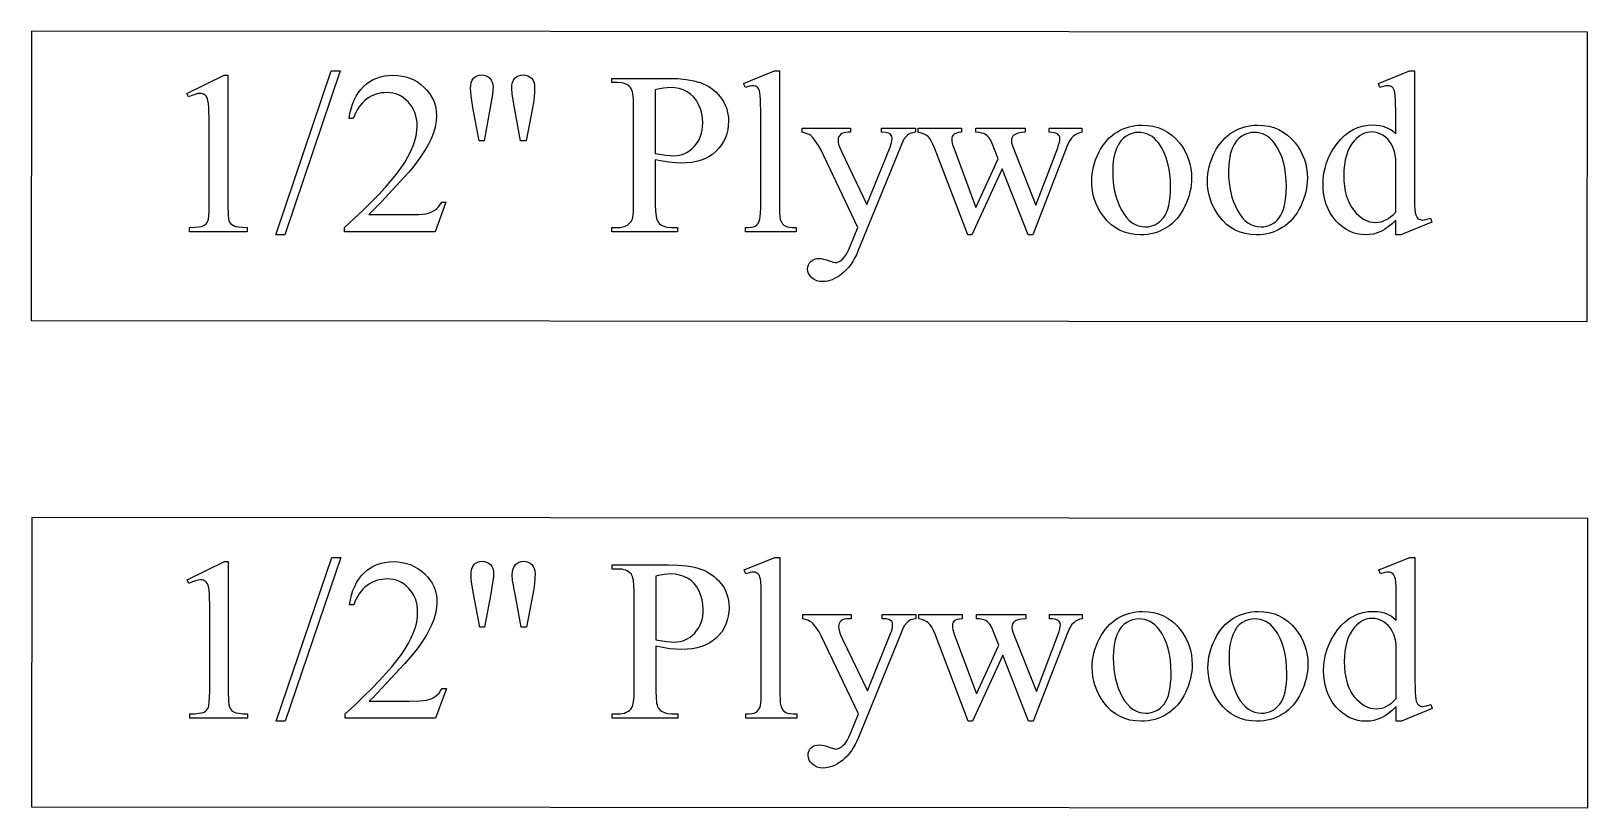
# Model space of a CAD drawing. Extents: x 3 to 160, y -23 to 46.
# Drawn here: x 4.691 to 7.38, y -2.88 to -1.538 of the extents above; entities that cross this region are included whole.
import ezdxf

# ---------------------------------------------------------------- set-up
doc = ezdxf.new("R2010")
doc.units = 0
doc.layers.add('LAYER_1', color=18, linetype='CONTINUOUS')

msp = doc.modelspace()

# ---------------------------------------------------------------- linework, layer by layer
at = {"layer": 'LAYER_1'}
for points in [[(7.3791, -1.5397), (4.6909, -1.5381), (4.6906, -2.0381), (7.3788, -2.0397)], [(5.2246, -1.6069), (5.1287, -1.8901), (5.1131, -1.8901), (5.209, -1.6069)], [(5.9834, -1.6069), (5.9834, -1.8442), (5.9835, -1.8519), (5.984, -1.8581), (5.9847, -1.863), (5.9858, -1.8664), (5.9872, -1.869), (5.9889, -1.8712), (5.9909, -1.8731), (5.9933, -1.8747), (5.9964, -1.876), (6.0006, -1.8769), (6.0059, -1.8774), (6.0123, -1.8776), (6.0123, -1.8846), (5.9246, -1.8846), (5.9246, -1.8776), (5.9302, -1.8774), (5.9349, -1.8769), (5.9386, -1.8761), (5.9414, -1.875), (5.9435, -1.8735), (5.9454, -1.8717), (5.947, -1.8693), (5.9484, -1.8666), (5.9495, -1.863), (5.9503, -1.8581), (5.9508, -1.8518), (5.9509, -1.8442), (5.9509, -1.6817), (5.9506, -1.6572), (5.9502, -1.6494), (5.9496, -1.6445), (5.9488, -1.6413), (5.9478, -1.6386), (5.9466, -1.6365), (5.9452, -1.635), (5.9436, -1.6339), (5.9417, -1.6331), (5.9397, -1.6326), (5.9375, -1.6325), (5.9348, -1.6327), (5.9317, -1.6332), (5.9246, -1.6356), (5.9213, -1.6288), (5.9746, -1.6069)], [(7.0481, -1.8645), (7.0416, -1.8708), (7.0352, -1.8762), (7.0288, -1.8806), (7.0225, -1.8841), (7.0162, -1.8867), (7.0095, -1.8886), (7.0027, -1.8897), (6.9956, -1.8901), (6.9884, -1.8897), (6.9814, -1.8885), (6.9747, -1.8866), (6.9681, -1.8839), (6.9619, -1.8805), (6.9558, -1.8763), (6.95, -1.8713), (6.9444, -1.8656), (6.9393, -1.8592), (6.9348, -1.8524), (6.9311, -1.8452), (6.928, -1.8376), (6.9256, -1.8295), (6.9239, -1.8209), (6.9229, -1.812), (6.9225, -1.8026), (6.9229, -1.7931), (6.9241, -1.7837), (6.9259, -1.7746), (6.9286, -1.7657), (6.932, -1.757), (6.9362, -1.7485), (6.9411, -1.7402), (6.9468, -1.7322), (6.953, -1.7247), (6.9597, -1.7182), (6.9669, -1.7127), (6.9744, -1.7082), (6.9824, -1.7047), (6.9909, -1.7022), (6.9998, -1.7007), (7.0091, -1.7002), (7.0148, -1.7005), (7.0204, -1.7012), (7.0256, -1.7023), (7.0306, -1.704), (7.0354, -1.7061), (7.0399, -1.7087), (7.0441, -1.7117), (7.0481, -1.7153), (7.0481, -1.6823), (7.0477, -1.6575), (7.0473, -1.6496), (7.0467, -1.6446), (7.0458, -1.6413), (7.0448, -1.6387), (7.0435, -1.6366), (7.0421, -1.635), (7.0404, -1.6339), (7.0385, -1.6331), (7.0365, -1.6326), (7.0342, -1.6325), (7.0315, -1.6327), (7.0283, -1.6332), (7.0208, -1.6356), (7.0182, -1.6288), (7.0716, -1.6069), (7.0803, -1.6069), (7.0803, -1.8137), (7.0807, -1.839), (7.0812, -1.8471), (7.0818, -1.8521), (7.0826, -1.8553), (7.0837, -1.858), (7.085, -1.8601), (7.0865, -1.8617), (7.0882, -1.8629), (7.09, -1.8638), (7.0919, -1.8643), (7.094, -1.8645), (7.0969, -1.8643), (7.1002, -1.8636), (7.1081, -1.8612), (7.1102, -1.868), (7.0571, -1.8901), (7.0481, -1.8901)], [(4.9594, -1.6457), (5.0239, -1.6143), (5.0303, -1.6143), (5.0303, -1.8379), (5.0308, -1.856), (5.0314, -1.8619), (5.0322, -1.8656), (5.0333, -1.8682), (5.035, -1.8705), (5.0372, -1.8724), (5.0399, -1.874), (5.0436, -1.8754), (5.0488, -1.8763), (5.0555, -1.877), (5.0637, -1.8774), (5.0637, -1.8846), (4.9641, -1.8846), (4.9641, -1.8774), (4.9727, -1.877), (4.9795, -1.8764), (4.9848, -1.8754), (4.9883, -1.8741), (4.9909, -1.8726), (4.993, -1.8708), (4.9947, -1.8688), (4.9959, -1.8665), (4.9969, -1.8629), (4.9976, -1.857), (4.998, -1.8486), (4.9981, -1.8379), (4.9981, -1.695), (4.9976, -1.6712), (4.997, -1.6632), (4.9961, -1.6579), (4.9953, -1.6549), (4.9942, -1.6524), (4.9928, -1.6503), (4.9912, -1.6487), (4.9893, -1.6474), (4.9872, -1.6465), (4.9849, -1.6459), (4.9825, -1.6457), (4.9785, -1.6461), (4.9738, -1.6473), (4.9684, -1.6492), (4.9623, -1.6518)], [(5.407, -1.8336), (5.3885, -1.8846), (5.2322, -1.8846), (5.2322, -1.8774), (5.2488, -1.862), (5.2642, -1.8474), (5.2782, -1.8334), (5.291, -1.8202), (5.3025, -1.8078), (5.3127, -1.796), (5.3216, -1.785), (5.3293, -1.7746), (5.3359, -1.7648), (5.3416, -1.7551), (5.3464, -1.7457), (5.3504, -1.7365), (5.3535, -1.7275), (5.3557, -1.7187), (5.357, -1.7102), (5.3574, -1.7018), (5.3572, -1.6956), (5.3565, -1.6898), (5.3553, -1.6842), (5.3536, -1.6788), (5.3514, -1.6738), (5.3488, -1.6691), (5.3456, -1.6646), (5.342, -1.6604), (5.3381, -1.6566), (5.3339, -1.6533), (5.3296, -1.6505), (5.3251, -1.6482), (5.3204, -1.6465), (5.3155, -1.6452), (5.3104, -1.6444), (5.3051, -1.6442), (5.3003, -1.6444), (5.2956, -1.6449), (5.291, -1.6458), (5.2866, -1.647), (5.2822, -1.6486), (5.2781, -1.6506), (5.274, -1.6529), (5.27, -1.6556), (5.2663, -1.6586), (5.2628, -1.662), (5.2595, -1.6657), (5.2565, -1.6697), (5.2538, -1.674), (5.2513, -1.6787), (5.2491, -1.6838), (5.2471, -1.6891), (5.2399, -1.6891), (5.2413, -1.6803), (5.2433, -1.6721), (5.2457, -1.6644), (5.2486, -1.6572), (5.252, -1.6505), (5.2558, -1.6444), (5.2601, -1.6387), (5.265, -1.6336), (5.2702, -1.6291), (5.2757, -1.6252), (5.2815, -1.6219), (5.2877, -1.6191), (5.2942, -1.617), (5.3009, -1.6155), (5.308, -1.6146), (5.3154, -1.6143), (5.3233, -1.6146), (5.3309, -1.6156), (5.3381, -1.6172), (5.345, -1.6195), (5.3516, -1.6224), (5.3578, -1.6259), (5.3637, -1.6302), (5.3692, -1.635), (5.3743, -1.6403), (5.3787, -1.6458), (5.3824, -1.6516), (5.3854, -1.6576), (5.3878, -1.6638), (5.3895, -1.6702), (5.3905, -1.6769), (5.3908, -1.6838), (5.3902, -1.6939), (5.3885, -1.7039), (5.3856, -1.714), (5.3815, -1.7241), (5.3776, -1.732), (5.3731, -1.7401), (5.3681, -1.7483), (5.3625, -1.7566), (5.3564, -1.7651), (5.3497, -1.7736), (5.3424, -1.7823), (5.3346, -1.791), (5.2951, -1.8336), (5.2822, -1.847), (5.2738, -1.8551), (5.343, -1.8551), (5.3609, -1.8547), (5.3675, -1.8542), (5.3726, -1.8535), (5.3767, -1.8526), (5.3807, -1.8512), (5.3844, -1.8494), (5.3879, -1.8472), (5.3912, -1.8446), (5.3943, -1.8414), (5.3972, -1.8378), (5.3998, -1.8336)], [(5.4647, -1.7278), (5.4539, -1.67), (5.4507, -1.6499), (5.4499, -1.6428), (5.4496, -1.6375), (5.4499, -1.6317), (5.4509, -1.6268), (5.4525, -1.6226), (5.4548, -1.6194), (5.4576, -1.6169), (5.4609, -1.6151), (5.4646, -1.6141), (5.4688, -1.6137), (5.4729, -1.6141), (5.4766, -1.6152), (5.48, -1.617), (5.483, -1.6195), (5.4855, -1.6226), (5.4873, -1.6262), (5.4883, -1.6303), (5.4887, -1.6348), (5.4884, -1.6399), (5.4874, -1.6475), (5.4836, -1.6702), (5.4731, -1.7278)], [(5.5361, -1.7278), (5.5256, -1.6707), (5.5213, -1.6471), (5.5209, -1.6373), (5.5212, -1.6316), (5.5223, -1.6267), (5.524, -1.6226), (5.5264, -1.6194), (5.5293, -1.6169), (5.5327, -1.6151), (5.5365, -1.6141), (5.5408, -1.6137), (5.5448, -1.6141), (5.5485, -1.6151), (5.5518, -1.6169), (5.5548, -1.6194), (5.5572, -1.6225), (5.559, -1.626), (5.56, -1.6301), (5.5603, -1.6346), (5.5601, -1.6431), (5.5594, -1.6519), (5.5583, -1.6611), (5.5566, -1.6705), (5.5455, -1.7278)], [(5.7689, -1.7606), (5.7689, -1.8377), (5.7693, -1.849), (5.7703, -1.858), (5.7711, -1.8616), (5.772, -1.8646), (5.7731, -1.867), (5.7744, -1.8688), (5.7764, -1.8708), (5.7786, -1.8725), (5.781, -1.874), (5.7837, -1.8752), (5.7866, -1.8762), (5.7898, -1.8768), (5.7969, -1.8774), (5.807, -1.8774), (5.807, -1.8846), (5.6935, -1.8846), (5.6935, -1.8774), (5.7035, -1.8774), (5.7075, -1.8772), (5.7113, -1.8767), (5.7148, -1.8758), (5.7179, -1.8746), (5.7208, -1.8731), (5.7233, -1.8712), (5.7256, -1.869), (5.7275, -1.8664), (5.7284, -1.8647), (5.7292, -1.8624), (5.7305, -1.8562), (5.7312, -1.848), (5.7314, -1.8377), (5.7314, -1.6666), (5.7311, -1.6553), (5.7301, -1.6464), (5.7294, -1.6428), (5.7285, -1.6398), (5.7274, -1.6374), (5.7262, -1.6356), (5.7241, -1.6336), (5.7219, -1.6318), (5.7194, -1.6304), (5.7167, -1.6291), (5.7137, -1.6282), (5.7106, -1.6275), (5.7035, -1.627), (5.6935, -1.627), (5.6935, -1.6198), (5.7906, -1.6198), (5.8074, -1.6202), (5.8224, -1.6216), (5.8292, -1.6226), (5.8355, -1.6239), (5.8413, -1.6254), (5.8467, -1.6271), (5.8517, -1.6291), (5.8565, -1.6314), (5.8611, -1.634), (5.8655, -1.6369), (5.8698, -1.6402), (5.8738, -1.6437), (5.8776, -1.6476), (5.8812, -1.6518), (5.8845, -1.6562), (5.8874, -1.6609), (5.8898, -1.6657), (5.8918, -1.6708), (5.8933, -1.676), (5.8944, -1.6815), (5.8951, -1.6872), (5.8953, -1.693), (5.8949, -1.7009), (5.8939, -1.7085), (5.8923, -1.7156), (5.8899, -1.7224), (5.8869, -1.7288), (5.8833, -1.7348), (5.8789, -1.7405), (5.8739, -1.7457), (5.8683, -1.7505), (5.8621, -1.7546), (5.8554, -1.7581), (5.8481, -1.761), (5.8403, -1.7632), (5.8319, -1.7648), (5.8229, -1.7657), (5.8135, -1.766), (5.8035, -1.7657), (5.7928, -1.7647), (5.7812, -1.763)], [(5.7689, -1.7494), (5.7873, -1.7524), (5.7947, -1.7531), (5.801, -1.7534), (5.8059, -1.7531), (5.8108, -1.7524), (5.8154, -1.7511), (5.8199, -1.7494), (5.8242, -1.7472), (5.8283, -1.7445), (5.8322, -1.7413), (5.836, -1.7376), (5.8395, -1.7336), (5.8425, -1.7292), (5.845, -1.7245), (5.8471, -1.7196), (5.8487, -1.7144), (5.8498, -1.7088), (5.8505, -1.703), (5.8508, -1.6969), (5.8503, -1.6885), (5.849, -1.6803), (5.8468, -1.6725), (5.8437, -1.665), (5.8398, -1.6581), (5.8352, -1.6521), (5.8299, -1.647), (5.8238, -1.6429), (5.8171, -1.6397), (5.81, -1.6374), (5.8025, -1.636), (5.7945, -1.6356), (5.7892, -1.6358), (5.7831, -1.6365), (5.7764, -1.6377), (5.7689, -1.6393)], [(6.0228, -1.7057), (6.1062, -1.7057), (6.1062, -1.7129), (6.1021, -1.7129), (6.098, -1.7132), (6.0944, -1.7139), (6.0914, -1.7151), (6.0889, -1.7167), (6.087, -1.7188), (6.0856, -1.721), (6.0848, -1.7235), (6.0845, -1.7262), (6.0849, -1.7304), (6.0861, -1.7353), (6.0881, -1.7409), (6.091, -1.7473), (6.1345, -1.8375), (6.1746, -1.7387), (6.176, -1.7347), (6.177, -1.7307), (6.1777, -1.7268), (6.1779, -1.7229), (6.1775, -1.7198), (6.1765, -1.7176), (6.1745, -1.7157), (6.1716, -1.7142), (6.167, -1.7132), (6.1599, -1.7129), (6.1599, -1.7057), (6.2181, -1.7057), (6.2181, -1.7129), (6.2117, -1.7141), (6.2091, -1.715), (6.207, -1.7161), (6.205, -1.7175), (6.2029, -1.7194), (6.1984, -1.7248), (6.1958, -1.73), (6.1917, -1.7399), (6.1189, -1.9184), (6.1162, -1.9247), (6.1132, -1.9306), (6.1101, -1.9361), (6.1067, -1.9412), (6.1032, -1.9459), (6.0994, -1.9502), (6.0954, -1.9541), (6.0913, -1.9576), (6.087, -1.9607), (6.0828, -1.9634), (6.0786, -1.9657), (6.0745, -1.9676), (6.0704, -1.969), (6.0663, -1.9701), (6.0623, -1.9707), (6.0584, -1.9709), (6.0528, -1.9705), (6.0479, -1.9693), (6.0434, -1.9672), (6.0394, -1.9643), (6.0362, -1.9608), (6.0338, -1.9571), (6.0325, -1.9532), (6.032, -1.949), (6.0323, -1.9451), (6.0333, -1.9416), (6.035, -1.9385), (6.0374, -1.9359), (6.0403, -1.9337), (6.0437, -1.9321), (6.0477, -1.9312), (6.0521, -1.9309), (6.0556, -1.9311), (6.0597, -1.932), (6.0644, -1.9333), (6.0697, -1.9352), (6.076, -1.9374), (6.0794, -1.9381), (6.0824, -1.9377), (6.0856, -1.9366), (6.0888, -1.9347), (6.0922, -1.932), (6.0957, -1.9283), (6.0992, -1.9232), (6.1027, -1.9166), (6.1062, -1.9086), (6.1189, -1.8776), (6.0546, -1.7426), (6.0508, -1.7358), (6.0453, -1.7276), (6.0408, -1.7219), (6.0373, -1.7184), (6.0347, -1.7169), (6.0314, -1.7155), (6.0228, -1.7129)], [(6.223, -1.7057), (6.298, -1.7057), (6.298, -1.7129), (6.2933, -1.7135), (6.2894, -1.7142), (6.2865, -1.7153), (6.2844, -1.7166), (6.283, -1.7183), (6.282, -1.7202), (6.2814, -1.7225), (6.2812, -1.725), (6.2814, -1.7282), (6.282, -1.7317), (6.2831, -1.7355), (6.2845, -1.7397), (6.3228, -1.8426), (6.3613, -1.7588), (6.3511, -1.7325), (6.3486, -1.727), (6.3457, -1.7225), (6.3424, -1.7189), (6.3388, -1.7162), (6.3362, -1.715), (6.3326, -1.7141), (6.3282, -1.7134), (6.3228, -1.7129), (6.3228, -1.7057), (6.4079, -1.7057), (6.4079, -1.7129), (6.4014, -1.7135), (6.3959, -1.7145), (6.3915, -1.716), (6.388, -1.718), (6.3863, -1.7198), (6.3851, -1.7221), (6.3844, -1.7248), (6.3841, -1.728), (6.3845, -1.7319), (6.3857, -1.736), (6.4263, -1.8387), (6.464, -1.7397), (6.4657, -1.7347), (6.4669, -1.7302), (6.4676, -1.7263), (6.4679, -1.7229), (6.4677, -1.7211), (6.4669, -1.7194), (6.4657, -1.7178), (6.4641, -1.7162), (6.4617, -1.7149), (6.4584, -1.714), (6.4542, -1.7133), (6.4491, -1.7129), (6.4491, -1.7057), (6.5056, -1.7057), (6.5056, -1.7129), (6.5015, -1.7138), (6.4976, -1.7153), (6.4941, -1.7174), (6.4908, -1.72), (6.4879, -1.7231), (6.4851, -1.7268), (6.4827, -1.7311), (6.4806, -1.736), (6.4208, -1.8901), (6.4128, -1.8901), (6.3681, -1.7758), (6.3159, -1.8901), (6.3087, -1.8901), (6.2513, -1.7397), (6.2485, -1.7331), (6.2457, -1.7277), (6.2429, -1.7235), (6.2402, -1.7204), (6.237, -1.7181), (6.2331, -1.7161), (6.2285, -1.7143), (6.223, -1.7129)], [(6.6093, -1.7004), (6.6192, -1.7009), (6.6286, -1.7024), (6.6375, -1.7048), (6.6459, -1.7081), (6.6538, -1.7125), (6.6612, -1.7178), (6.6681, -1.7241), (6.6745, -1.7313), (6.6794, -1.738), (6.6837, -1.745), (6.6872, -1.7522), (6.6902, -1.7596), (6.6925, -1.7673), (6.6941, -1.7752), (6.6951, -1.7834), (6.6954, -1.7918), (6.6952, -1.7978), (6.6947, -1.8039), (6.6938, -1.8099), (6.6925, -1.816), (6.6909, -1.8221), (6.6889, -1.8282), (6.6866, -1.8343), (6.6839, -1.8405), (6.6809, -1.8464), (6.6776, -1.852), (6.674, -1.8572), (6.6702, -1.862), (6.6661, -1.8665), (6.6617, -1.8706), (6.6571, -1.8742), (6.6522, -1.8776), (6.647, -1.8805), (6.6418, -1.883), (6.6363, -1.8852), (6.6308, -1.8869), (6.6251, -1.8883), (6.6193, -1.8893), (6.6133, -1.8899), (6.6071, -1.8901), (6.5973, -1.8896), (6.588, -1.888), (6.5792, -1.8855), (6.5709, -1.882), (6.5631, -1.8775), (6.5558, -1.8719), (6.5491, -1.8654), (6.5429, -1.8578), (6.5382, -1.8509), (6.5341, -1.8438), (6.5306, -1.8365), (6.5278, -1.829), (6.5256, -1.8213), (6.524, -1.8134), (6.5231, -1.8052), (6.5228, -1.7969), (6.523, -1.7908), (6.5235, -1.7846), (6.5245, -1.7785), (6.5258, -1.7724), (6.5275, -1.7663), (6.5296, -1.7602), (6.5321, -1.7541), (6.535, -1.748), (6.5381, -1.7421), (6.5416, -1.7366), (6.5452, -1.7315), (6.5491, -1.7268), (6.5532, -1.7225), (6.5576, -1.7187), (6.5622, -1.7152), (6.5671, -1.712), (6.5721, -1.7093), (6.5772, -1.707), (6.5824, -1.705), (6.5876, -1.7033), (6.5929, -1.7021), (6.5983, -1.7012), (6.6038, -1.7006)], [(6.6032, -1.7131), (6.598, -1.7135), (6.5929, -1.7147), (6.5876, -1.7166), (6.5824, -1.7193), (6.5799, -1.721), (6.5775, -1.7229), (6.573, -1.7277), (6.569, -1.7337), (6.5655, -1.7409), (6.5627, -1.7491), (6.5607, -1.7585), (6.5595, -1.7689), (6.5591, -1.7805), (6.5593, -1.7901), (6.5601, -1.7994), (6.5613, -1.8083), (6.563, -1.8169), (6.5652, -1.8251), (6.5678, -1.833), (6.571, -1.8406), (6.5746, -1.8479), (6.5787, -1.8545), (6.583, -1.8603), (6.5877, -1.8651), (6.5926, -1.8691), (6.5979, -1.8722), (6.6035, -1.8744), (6.6093, -1.8758), (6.6155, -1.8762), (6.6202, -1.876), (6.6246, -1.8752), (6.6288, -1.874), (6.6328, -1.8723), (6.6366, -1.8701), (6.6402, -1.8674), (6.6436, -1.8642), (6.6468, -1.8606), (6.6497, -1.8563), (6.6522, -1.8514), (6.6543, -1.8457), (6.656, -1.8393), (6.6574, -1.8323), (6.6583, -1.8245), (6.6589, -1.816), (6.6591, -1.8069), (6.6588, -1.7953), (6.6578, -1.7843), (6.6562, -1.774), (6.654, -1.7643), (6.6511, -1.7552), (6.6476, -1.7468), (6.6434, -1.739), (6.6386, -1.7319), (6.635, -1.7275), (6.6312, -1.7237), (6.6271, -1.7204), (6.6228, -1.7178), (6.6183, -1.7158), (6.6135, -1.7143), (6.6085, -1.7134)], [(6.8093, -1.7004), (6.8192, -1.7009), (6.8286, -1.7024), (6.8375, -1.7048), (6.8459, -1.7081), (6.8538, -1.7125), (6.8612, -1.7178), (6.8681, -1.7241), (6.8745, -1.7313), (6.8794, -1.738), (6.8836, -1.745), (6.8872, -1.7522), (6.8902, -1.7596), (6.8925, -1.7673), (6.8941, -1.7752), (6.8951, -1.7834), (6.8954, -1.7918), (6.8952, -1.7978), (6.8947, -1.8039), (6.8938, -1.8099), (6.8925, -1.816), (6.8909, -1.8221), (6.8889, -1.8282), (6.8866, -1.8343), (6.8839, -1.8405), (6.8809, -1.8464), (6.8776, -1.852), (6.874, -1.8572), (6.8702, -1.862), (6.8661, -1.8665), (6.8617, -1.8706), (6.8571, -1.8742), (6.8521, -1.8776), (6.847, -1.8805), (6.8417, -1.883), (6.8363, -1.8852), (6.8308, -1.8869), (6.8251, -1.8883), (6.8192, -1.8893), (6.8132, -1.8899), (6.8071, -1.8901), (6.7973, -1.8896), (6.7879, -1.888), (6.7791, -1.8855), (6.7708, -1.882), (6.7631, -1.8775), (6.7558, -1.8719), (6.7491, -1.8654), (6.7429, -1.8578), (6.7382, -1.8509), (6.7341, -1.8438), (6.7306, -1.8365), (6.7278, -1.829), (6.7256, -1.8213), (6.724, -1.8134), (6.7231, -1.8052), (6.7228, -1.7969), (6.7229, -1.7908), (6.7235, -1.7846), (6.7245, -1.7785), (6.7258, -1.7724), (6.7275, -1.7663), (6.7296, -1.7602), (6.7321, -1.7541), (6.735, -1.748), (6.7381, -1.7421), (6.7415, -1.7366), (6.7452, -1.7315), (6.7491, -1.7268), (6.7532, -1.7225), (6.7576, -1.7187), (6.7622, -1.7152), (6.7671, -1.712), (6.7721, -1.7093), (6.7772, -1.707), (6.7824, -1.705), (6.7876, -1.7033), (6.7929, -1.7021), (6.7983, -1.7012), (6.8037, -1.7006)], [(6.8032, -1.7131), (6.798, -1.7135), (6.7928, -1.7147), (6.7876, -1.7166), (6.7824, -1.7193), (6.7799, -1.721), (6.7774, -1.7229), (6.773, -1.7277), (6.769, -1.7337), (6.7655, -1.7409), (6.7627, -1.7491), (6.7607, -1.7585), (6.7595, -1.7689), (6.7591, -1.7805), (6.7593, -1.7901), (6.76, -1.7994), (6.7613, -1.8083), (6.763, -1.8169), (6.7651, -1.8251), (6.7678, -1.833), (6.771, -1.8406), (6.7746, -1.8479), (6.7786, -1.8545), (6.783, -1.8603), (6.7876, -1.8651), (6.7926, -1.8691), (6.7979, -1.8722), (6.8034, -1.8744), (6.8093, -1.8758), (6.8155, -1.8762), (6.8202, -1.876), (6.8246, -1.8752), (6.8288, -1.874), (6.8328, -1.8723), (6.8366, -1.8701), (6.8402, -1.8674), (6.8436, -1.8642), (6.8468, -1.8606), (6.8496, -1.8563), (6.8521, -1.8514), (6.8543, -1.8457), (6.856, -1.8393), (6.8573, -1.8323), (6.8583, -1.8245), (6.8589, -1.816), (6.8591, -1.8069), (6.8587, -1.7953), (6.8578, -1.7843), (6.8562, -1.774), (6.8539, -1.7643), (6.8511, -1.7552), (6.8475, -1.7468), (6.8434, -1.739), (6.8386, -1.7319), (6.835, -1.7275), (6.8312, -1.7237), (6.8271, -1.7204), (6.8228, -1.7178), (6.8183, -1.7158), (6.8135, -1.7143), (6.8085, -1.7134)], [(7.0481, -1.8508), (7.0481, -1.7586), (7.0472, -1.7521), (7.0458, -1.7459), (7.0437, -1.74), (7.0411, -1.7344), (7.0379, -1.7293), (7.0343, -1.7248), (7.0302, -1.721), (7.0256, -1.7179), (7.0208, -1.7155), (7.016, -1.7137), (7.0113, -1.7127), (7.0067, -1.7123), (7.0025, -1.7126), (6.9984, -1.7133), (6.9943, -1.7145), (6.9905, -1.7162), (6.9867, -1.7184), (6.983, -1.721), (6.9795, -1.7242), (6.9761, -1.7278), (6.9719, -1.7331), (6.9683, -1.7391), (6.9652, -1.7456), (6.9627, -1.7528), (6.9608, -1.7605), (6.9594, -1.7688), (6.9586, -1.7777), (6.9583, -1.7871), (6.9585, -1.7967), (6.9594, -1.8057), (6.9607, -1.8141), (6.9626, -1.822), (6.965, -1.8292), (6.9679, -1.8359), (6.9714, -1.842), (6.9755, -1.8476), (6.9798, -1.8525), (6.9843, -1.8568), (6.9889, -1.8604), (6.9936, -1.8633), (6.9985, -1.8656), (7.0034, -1.8673), (7.0085, -1.8683), (7.0137, -1.8686), (7.0182, -1.8683), (7.0226, -1.8675), (7.0269, -1.8661), (7.0312, -1.8641), (7.0355, -1.8616), (7.0397, -1.8586), (7.0439, -1.855)], [(7.38, -2.3801), (4.6917, -2.3784), (4.6914, -2.8784), (7.3797, -2.8801)], [(5.2255, -2.4473), (5.1296, -2.7304), (5.114, -2.7304), (5.2099, -2.4473)], [(5.9842, -2.4473), (5.9842, -2.6845), (5.9844, -2.6922), (5.9848, -2.6985), (5.9856, -2.7034), (5.9867, -2.7068), (5.9881, -2.7094), (5.9898, -2.7116), (5.9918, -2.7135), (5.9942, -2.7151), (5.9973, -2.7163), (6.0015, -2.7172), (6.0068, -2.7178), (6.0131, -2.7179), (6.0131, -2.725), (5.9254, -2.725), (5.9254, -2.7179), (5.9311, -2.7178), (5.9358, -2.7173), (5.9395, -2.7165), (5.9422, -2.7154), (5.9444, -2.7139), (5.9462, -2.712), (5.9479, -2.7097), (5.9493, -2.707), (5.9504, -2.7034), (5.9512, -2.6985), (5.9517, -2.6922), (5.9518, -2.6845), (5.9518, -2.5221), (5.9515, -2.4976), (5.951, -2.4898), (5.9504, -2.4849), (5.9497, -2.4817), (5.9487, -2.479), (5.9475, -2.4769), (5.9461, -2.4754), (5.9444, -2.4743), (5.9426, -2.4735), (5.9406, -2.473), (5.9383, -2.4728), (5.9356, -2.473), (5.9326, -2.4736), (5.9254, -2.476), (5.9221, -2.4691), (5.9754, -2.4473)], [(7.049, -2.7049), (7.0425, -2.7112), (7.0361, -2.7166), (7.0297, -2.721), (7.0234, -2.7245), (7.017, -2.7271), (7.0104, -2.7289), (7.0036, -2.7301), (6.9965, -2.7304), (6.9892, -2.7301), (6.9823, -2.7289), (6.9755, -2.727), (6.969, -2.7243), (6.9627, -2.7209), (6.9567, -2.7166), (6.9509, -2.7117), (6.9453, -2.7059), (6.9402, -2.6996), (6.9357, -2.6928), (6.932, -2.6856), (6.9289, -2.6779), (6.9265, -2.6698), (6.9248, -2.6613), (6.9238, -2.6523), (6.9234, -2.6429), (6.9238, -2.6334), (6.9249, -2.6241), (6.9268, -2.615), (6.9295, -2.6061), (6.9329, -2.5974), (6.937, -2.5889), (6.942, -2.5806), (6.9476, -2.5725), (6.9539, -2.5651), (6.9606, -2.5586), (6.9677, -2.5531), (6.9753, -2.5486), (6.9833, -2.5451), (6.9918, -2.5426), (7.0006, -2.5411), (7.0099, -2.5406), (7.0157, -2.5408), (7.0212, -2.5415), (7.0265, -2.5427), (7.0315, -2.5444), (7.0363, -2.5465), (7.0408, -2.5491), (7.045, -2.5521), (7.049, -2.5556), (7.049, -2.5226), (7.0486, -2.4979), (7.0482, -2.4899), (7.0475, -2.4849), (7.0467, -2.4817), (7.0456, -2.479), (7.0444, -2.4769), (7.0429, -2.4754), (7.0413, -2.4743), (7.0394, -2.4735), (7.0374, -2.473), (7.0351, -2.4728), (7.0324, -2.473), (7.0292, -2.4736), (7.0216, -2.476), (7.0191, -2.4691), (7.0724, -2.4473), (7.0812, -2.4473), (7.0812, -2.6541), (7.0816, -2.6794), (7.082, -2.6875), (7.0827, -2.6925), (7.0835, -2.6957), (7.0846, -2.6983), (7.0859, -2.7005), (7.0874, -2.7021), (7.089, -2.7033), (7.0909, -2.7042), (7.0928, -2.7047), (7.0949, -2.7049), (7.0977, -2.7046), (7.101, -2.704), (7.1089, -2.7015), (7.1111, -2.7084), (7.058, -2.7304), (7.049, -2.7304)], [(4.9603, -2.4861), (5.0247, -2.4547), (5.0312, -2.4547), (5.0312, -2.6783), (5.0317, -2.6964), (5.0322, -2.7022), (5.033, -2.706), (5.0342, -2.7086), (5.0359, -2.7109), (5.0381, -2.7128), (5.0408, -2.7144), (5.0444, -2.7157), (5.0496, -2.7167), (5.0564, -2.7174), (5.0646, -2.7177), (5.0646, -2.725), (4.965, -2.725), (4.965, -2.7177), (4.9735, -2.7174), (4.9804, -2.7167), (4.9856, -2.7158), (4.9892, -2.7145), (4.9917, -2.713), (4.9938, -2.7112), (4.9955, -2.7092), (4.9968, -2.7069), (4.9978, -2.7033), (4.9984, -2.6974), (4.9988, -2.689), (4.999, -2.6783), (4.999, -2.5353), (4.9985, -2.5116), (4.9979, -2.5036), (4.997, -2.4982), (4.9962, -2.4953), (4.9951, -2.4928), (4.9937, -2.4907), (4.992, -2.4891), (4.9901, -2.4878), (4.9881, -2.4869), (4.9858, -2.4863), (4.9833, -2.4861), (4.9794, -2.4865), (4.9747, -2.4876), (4.9693, -2.4895), (4.9632, -2.4922)], [(5.4079, -2.674), (5.3894, -2.725), (5.2331, -2.725), (5.2331, -2.7177), (5.2497, -2.7024), (5.265, -2.6877), (5.2791, -2.6738), (5.2919, -2.6606), (5.3034, -2.6481), (5.3136, -2.6364), (5.3225, -2.6253), (5.3302, -2.615), (5.3368, -2.6052), (5.3425, -2.5955), (5.3473, -2.5861), (5.3513, -2.5769), (5.3544, -2.5679), (5.3566, -2.5591), (5.3579, -2.5505), (5.3583, -2.5422), (5.3581, -2.536), (5.3573, -2.5301), (5.3561, -2.5245), (5.3545, -2.5192), (5.3523, -2.5142), (5.3496, -2.5094), (5.3465, -2.505), (5.3429, -2.5008), (5.3389, -2.497), (5.3348, -2.4937), (5.3305, -2.4909), (5.3259, -2.4886), (5.3212, -2.4868), (5.3163, -2.4856), (5.3112, -2.4848), (5.306, -2.4846), (5.3011, -2.4847), (5.2965, -2.4853), (5.2919, -2.4862), (5.2874, -2.4874), (5.2831, -2.489), (5.2789, -2.491), (5.2749, -2.4933), (5.2709, -2.496), (5.2672, -2.499), (5.2637, -2.5024), (5.2604, -2.506), (5.2574, -2.5101), (5.2547, -2.5144), (5.2522, -2.5191), (5.2499, -2.5241), (5.248, -2.5295), (5.2407, -2.5295), (5.2422, -2.5207), (5.2441, -2.5125), (5.2466, -2.5047), (5.2495, -2.4975), (5.2528, -2.4909), (5.2567, -2.4847), (5.261, -2.4791), (5.2658, -2.474), (5.271, -2.4695), (5.2766, -2.4656), (5.2824, -2.4622), (5.2886, -2.4595), (5.295, -2.4574), (5.3018, -2.4559), (5.3089, -2.455), (5.3163, -2.4547), (5.3242, -2.455), (5.3318, -2.456), (5.339, -2.4576), (5.3459, -2.4599), (5.3524, -2.4628), (5.3587, -2.4663), (5.3646, -2.4705), (5.3701, -2.4754), (5.3752, -2.4807), (5.3796, -2.4862), (5.3833, -2.4919), (5.3863, -2.4979), (5.3887, -2.5042), (5.3904, -2.5106), (5.3914, -2.5173), (5.3917, -2.5242), (5.3911, -2.5343), (5.3894, -2.5443), (5.3864, -2.5544), (5.3823, -2.5644), (5.3784, -2.5724), (5.374, -2.5805), (5.369, -2.5887), (5.3634, -2.597), (5.3572, -2.6054), (5.3505, -2.614), (5.3433, -2.6226), (5.3355, -2.6314), (5.296, -2.674), (5.2831, -2.6874), (5.2747, -2.6955), (5.3439, -2.6955), (5.3618, -2.6951), (5.3684, -2.6946), (5.3734, -2.6939), (5.3776, -2.6929), (5.3815, -2.6915), (5.3853, -2.6898), (5.3888, -2.6876), (5.3921, -2.6849), (5.3952, -2.6818), (5.398, -2.6781), (5.4007, -2.674)], [(5.4655, -2.5681), (5.4548, -2.5103), (5.4516, -2.4903), (5.4508, -2.4832), (5.4505, -2.4779), (5.4508, -2.4721), (5.4518, -2.4671), (5.4534, -2.463), (5.4557, -2.4598), (5.4585, -2.4573), (5.4617, -2.4555), (5.4655, -2.4544), (5.4696, -2.4541), (5.4737, -2.4545), (5.4775, -2.4555), (5.4809, -2.4573), (5.4839, -2.4599), (5.4864, -2.463), (5.4881, -2.4666), (5.4892, -2.4706), (5.4895, -2.4752), (5.4892, -2.4802), (5.4883, -2.4878), (5.4845, -2.5105), (5.4739, -2.5681)], [(5.537, -2.5681), (5.5265, -2.5111), (5.5222, -2.4875), (5.5218, -2.4777), (5.5221, -2.472), (5.5231, -2.4671), (5.5248, -2.463), (5.5272, -2.4598), (5.5302, -2.4573), (5.5336, -2.4555), (5.5374, -2.4544), (5.5417, -2.4541), (5.5457, -2.4544), (5.5494, -2.4555), (5.5527, -2.4573), (5.5557, -2.4598), (5.5581, -2.4628), (5.5598, -2.4664), (5.5609, -2.4704), (5.5612, -2.475), (5.561, -2.4835), (5.5603, -2.4923), (5.5591, -2.5014), (5.5575, -2.5109), (5.5464, -2.5681)], [(5.7698, -2.601), (5.7698, -2.6781), (5.7701, -2.6894), (5.7712, -2.6984), (5.7719, -2.7019), (5.7729, -2.7049), (5.774, -2.7073), (5.7753, -2.7091), (5.7772, -2.7112), (5.7795, -2.7129), (5.7819, -2.7144), (5.7846, -2.7156), (5.7875, -2.7165), (5.7907, -2.7172), (5.7977, -2.7177), (5.8079, -2.7177), (5.8079, -2.725), (5.6944, -2.725), (5.6944, -2.7177), (5.7044, -2.7177), (5.7084, -2.7176), (5.7122, -2.7171), (5.7156, -2.7162), (5.7188, -2.715), (5.7216, -2.7135), (5.7242, -2.7116), (5.7264, -2.7094), (5.7284, -2.7068), (5.7293, -2.705), (5.7301, -2.7027), (5.7313, -2.6966), (5.7321, -2.6884), (5.7323, -2.6781), (5.7323, -2.507), (5.732, -2.4957), (5.731, -2.4868), (5.7302, -2.4832), (5.7293, -2.4802), (5.7283, -2.4778), (5.727, -2.476), (5.725, -2.474), (5.7228, -2.4722), (5.7203, -2.4707), (5.7176, -2.4695), (5.7146, -2.4686), (5.7114, -2.4679), (5.7044, -2.4674), (5.6944, -2.4674), (5.6944, -2.4601), (5.7915, -2.4601), (5.8083, -2.4606), (5.8233, -2.462), (5.83, -2.463), (5.8363, -2.4643), (5.8422, -2.4658), (5.8475, -2.4675), (5.8526, -2.4695), (5.8574, -2.4718), (5.862, -2.4744), (5.8664, -2.4773), (5.8706, -2.4806), (5.8747, -2.4841), (5.8785, -2.488), (5.8821, -2.4922), (5.8854, -2.4966), (5.8882, -2.5013), (5.8907, -2.5061), (5.8926, -2.5112), (5.8942, -2.5164), (5.8953, -2.5219), (5.8959, -2.5275), (5.8962, -2.5334), (5.8958, -2.5413), (5.8948, -2.5488), (5.8931, -2.556), (5.8908, -2.5628), (5.8878, -2.5692), (5.8841, -2.5752), (5.8798, -2.5808), (5.8748, -2.5861), (5.8691, -2.5909), (5.863, -2.595), (5.8562, -2.5985), (5.849, -2.6013), (5.8411, -2.6036), (5.8328, -2.6052), (5.8238, -2.6061), (5.8143, -2.6064), (5.8044, -2.6061), (5.7936, -2.6051), (5.7821, -2.6033)], [(5.7698, -2.5898), (5.7882, -2.5928), (5.7956, -2.5935), (5.8018, -2.5937), (5.8068, -2.5935), (5.8116, -2.5927), (5.8163, -2.5915), (5.8207, -2.5898), (5.825, -2.5876), (5.8292, -2.5849), (5.8331, -2.5817), (5.8369, -2.578), (5.8403, -2.5739), (5.8433, -2.5696), (5.8459, -2.5649), (5.8479, -2.56), (5.8496, -2.5547), (5.8507, -2.5492), (5.8514, -2.5434), (5.8516, -2.5373), (5.8512, -2.5288), (5.8499, -2.5207), (5.8477, -2.5129), (5.8446, -2.5054), (5.8407, -2.4984), (5.8361, -2.4925), (5.8308, -2.4874), (5.8247, -2.4833), (5.818, -2.4801), (5.8109, -2.4778), (5.8034, -2.4764), (5.7954, -2.476), (5.79, -2.4762), (5.784, -2.4769), (5.7773, -2.4781), (5.7698, -2.4797)], [(6.0237, -2.5461), (6.1071, -2.5461), (6.1071, -2.5533), (6.103, -2.5533), (6.0989, -2.5535), (6.0953, -2.5543), (6.0923, -2.5554), (6.0898, -2.5571), (6.0879, -2.5591), (6.0865, -2.5614), (6.0857, -2.5639), (6.0854, -2.5666), (6.0858, -2.5708), (6.087, -2.5757), (6.089, -2.5813), (6.0918, -2.5877), (6.1354, -2.6779), (6.1754, -2.5791), (6.1769, -2.5751), (6.1779, -2.5711), (6.1785, -2.5672), (6.1787, -2.5633), (6.1784, -2.5602), (6.1774, -2.558), (6.1754, -2.5561), (6.1725, -2.5546), (6.1679, -2.5536), (6.1608, -2.5533), (6.1608, -2.5461), (6.219, -2.5461), (6.219, -2.5533), (6.2126, -2.5545), (6.21, -2.5554), (6.2078, -2.5564), (6.2058, -2.5579), (6.2037, -2.5598), (6.1993, -2.5652), (6.1967, -2.5703), (6.1926, -2.5803), (6.1198, -2.7588), (6.117, -2.765), (6.1141, -2.7709), (6.1109, -2.7765), (6.1076, -2.7816), (6.104, -2.7863), (6.1003, -2.7906), (6.0963, -2.7945), (6.0921, -2.798), (6.0879, -2.8011), (6.0837, -2.8038), (6.0795, -2.8061), (6.0754, -2.808), (6.0713, -2.8094), (6.0672, -2.8105), (6.0632, -2.8111), (6.0592, -2.8113), (6.0537, -2.8109), (6.0487, -2.8096), (6.0443, -2.8076), (6.0403, -2.8046), (6.037, -2.8012), (6.0347, -2.7975), (6.0333, -2.7936), (6.0329, -2.7894), (6.0332, -2.7855), (6.0342, -2.782), (6.0359, -2.7789), (6.0382, -2.7762), (6.0412, -2.7741), (6.0446, -2.7725), (6.0485, -2.7716), (6.053, -2.7713), (6.0565, -2.7715), (6.0606, -2.7723), (6.0653, -2.7737), (6.0706, -2.7756), (6.0769, -2.7777), (6.0803, -2.7785), (6.0833, -2.7781), (6.0864, -2.777), (6.0897, -2.7751), (6.0931, -2.7724), (6.0966, -2.7687), (6.1001, -2.7635), (6.1036, -2.757), (6.1071, -2.749), (6.1198, -2.7179), (6.0555, -2.583), (6.0517, -2.5762), (6.0461, -2.568), (6.0417, -2.5622), (6.0381, -2.5588), (6.0355, -2.5573), (6.0323, -2.5558), (6.0237, -2.5533)], [(6.2239, -2.5461), (6.2989, -2.5461), (6.2989, -2.5533), (6.2941, -2.5538), (6.2903, -2.5546), (6.2873, -2.5557), (6.2853, -2.557), (6.2839, -2.5586), (6.2829, -2.5606), (6.2823, -2.5628), (6.2821, -2.5654), (6.2823, -2.5686), (6.2829, -2.5721), (6.2839, -2.5759), (6.2854, -2.5801), (6.3237, -2.683), (6.3621, -2.5992), (6.352, -2.5728), (6.3495, -2.5674), (6.3466, -2.5629), (6.3433, -2.5593), (6.3397, -2.5566), (6.3371, -2.5554), (6.3335, -2.5544), (6.3291, -2.5537), (6.3237, -2.5533), (6.3237, -2.5461), (6.4088, -2.5461), (6.4088, -2.5533), (6.4023, -2.5538), (6.3968, -2.5549), (6.3923, -2.5564), (6.3889, -2.5584), (6.3872, -2.5602), (6.386, -2.5624), (6.3852, -2.5652), (6.385, -2.5683), (6.3854, -2.5723), (6.3865, -2.5763), (6.4272, -2.6791), (6.4649, -2.5801), (6.4666, -2.5751), (6.4678, -2.5706), (6.4685, -2.5667), (6.4688, -2.5633), (6.4685, -2.5615), (6.4678, -2.5597), (6.4666, -2.5581), (6.465, -2.5566), (6.4626, -2.5553), (6.4593, -2.5543), (6.4551, -2.5537), (6.45, -2.5533), (6.45, -2.5461), (6.5065, -2.5461), (6.5065, -2.5533), (6.5023, -2.5542), (6.4985, -2.5557), (6.495, -2.5577), (6.4917, -2.5603), (6.4887, -2.5635), (6.486, -2.5672), (6.4836, -2.5715), (6.4815, -2.5763), (6.4217, -2.7304), (6.4137, -2.7304), (6.369, -2.6162), (6.3168, -2.7304), (6.3096, -2.7304), (6.2522, -2.5801), (6.2494, -2.5735), (6.2466, -2.5681), (6.2438, -2.5639), (6.241, -2.5608), (6.2379, -2.5585), (6.234, -2.5565), (6.2293, -2.5547), (6.2239, -2.5533)], [(6.6102, -2.5408), (6.6201, -2.5413), (6.6295, -2.5427), (6.6384, -2.5451), (6.6468, -2.5485), (6.6547, -2.5529), (6.6621, -2.5582), (6.669, -2.5644), (6.6754, -2.5717), (6.6803, -2.5784), (6.6845, -2.5853), (6.6881, -2.5925), (6.6911, -2.6), (6.6933, -2.6077), (6.695, -2.6156), (6.696, -2.6238), (6.6963, -2.6322), (6.6961, -2.6382), (6.6956, -2.6442), (6.6947, -2.6503), (6.6934, -2.6564), (6.6918, -2.6625), (6.6898, -2.6686), (6.6875, -2.6747), (6.6848, -2.6808), (6.6817, -2.6868), (6.6785, -2.6924), (6.6749, -2.6976), (6.6711, -2.7024), (6.667, -2.7069), (6.6626, -2.7109), (6.6579, -2.7146), (6.653, -2.7179), (6.6479, -2.7209), (6.6426, -2.7234), (6.6372, -2.7256), (6.6317, -2.7273), (6.626, -2.7287), (6.6201, -2.7297), (6.6141, -2.7302), (6.608, -2.7304), (6.5982, -2.7299), (6.5888, -2.7284), (6.58, -2.7259), (6.5717, -2.7224), (6.564, -2.7178), (6.5567, -2.7123), (6.55, -2.7058), (6.5438, -2.6982), (6.539, -2.6913), (6.535, -2.6842), (6.5315, -2.6769), (6.5287, -2.6694), (6.5265, -2.6617), (6.5249, -2.6538), (6.524, -2.6456), (6.5236, -2.6373), (6.5238, -2.6311), (6.5244, -2.625), (6.5254, -2.6189), (6.5267, -2.6127), (6.5284, -2.6066), (6.5305, -2.6005), (6.533, -2.5944), (6.5358, -2.5884), (6.539, -2.5825), (6.5424, -2.577), (6.5461, -2.5719), (6.55, -2.5672), (6.5541, -2.5629), (6.5585, -2.559), (6.5631, -2.5555), (6.568, -2.5524), (6.573, -2.5497), (6.5781, -2.5473), (6.5832, -2.5453), (6.5885, -2.5437), (6.5938, -2.5424), (6.5992, -2.5415), (6.6046, -2.541)], [(6.6041, -2.5535), (6.5989, -2.5539), (6.5937, -2.555), (6.5885, -2.557), (6.5833, -2.5596), (6.5808, -2.5613), (6.5783, -2.5633), (6.5739, -2.5681), (6.5699, -2.5741), (6.5664, -2.5812), (6.5636, -2.5895), (6.5616, -2.5989), (6.5604, -2.6093), (6.56, -2.6209), (6.5602, -2.6305), (6.5609, -2.6397), (6.5622, -2.6487), (6.5638, -2.6572), (6.566, -2.6655), (6.5687, -2.6734), (6.5719, -2.681), (6.5755, -2.6883), (6.5795, -2.6949), (6.5839, -2.7006), (6.5885, -2.7055), (6.5935, -2.7095), (6.5988, -2.7126), (6.6043, -2.7148), (6.6102, -2.7161), (6.6164, -2.7166), (6.621, -2.7163), (6.6255, -2.7156), (6.6297, -2.7144), (6.6337, -2.7127), (6.6375, -2.7105), (6.6411, -2.7078), (6.6445, -2.7046), (6.6477, -2.7009), (6.6505, -2.6967), (6.653, -2.6917), (6.6552, -2.6861), (6.6569, -2.6797), (6.6582, -2.6726), (6.6592, -2.6649), (6.6598, -2.6564), (6.66, -2.6472), (6.6596, -2.6356), (6.6587, -2.6247), (6.6571, -2.6144), (6.6548, -2.6047), (6.6519, -2.5956), (6.6484, -2.5872), (6.6443, -2.5794), (6.6395, -2.5722), (6.6359, -2.5679), (6.632, -2.564), (6.628, -2.5608), (6.6237, -2.5582), (6.6191, -2.5561), (6.6144, -2.5547), (6.6094, -2.5538)], [(6.8101, -2.5408), (6.82, -2.5413), (6.8295, -2.5427), (6.8384, -2.5451), (6.8468, -2.5485), (6.8547, -2.5529), (6.8621, -2.5582), (6.869, -2.5644), (6.8754, -2.5717), (6.8803, -2.5784), (6.8845, -2.5853), (6.8881, -2.5925), (6.891, -2.6), (6.8933, -2.6077), (6.895, -2.6156), (6.8959, -2.6238), (6.8963, -2.6322), (6.8961, -2.6382), (6.8955, -2.6442), (6.8946, -2.6503), (6.8934, -2.6564), (6.8918, -2.6625), (6.8898, -2.6686), (6.8874, -2.6747), (6.8847, -2.6808), (6.8817, -2.6868), (6.8784, -2.6924), (6.8749, -2.6976), (6.8711, -2.7024), (6.8669, -2.7069), (6.8626, -2.7109), (6.8579, -2.7146), (6.853, -2.7179), (6.8479, -2.7209), (6.8426, -2.7234), (6.8372, -2.7256), (6.8316, -2.7273), (6.826, -2.7287), (6.8201, -2.7297), (6.8141, -2.7302), (6.808, -2.7304), (6.7981, -2.7299), (6.7888, -2.7284), (6.78, -2.7259), (6.7717, -2.7224), (6.7639, -2.7178), (6.7567, -2.7123), (6.75, -2.7058), (6.7437, -2.6982), (6.739, -2.6913), (6.7349, -2.6842), (6.7315, -2.6769), (6.7287, -2.6694), (6.7265, -2.6617), (6.7249, -2.6538), (6.7239, -2.6456), (6.7236, -2.6373), (6.7238, -2.6311), (6.7244, -2.625), (6.7253, -2.6189), (6.7267, -2.6127), (6.7284, -2.6066), (6.7305, -2.6005), (6.733, -2.5944), (6.7358, -2.5884), (6.739, -2.5825), (6.7424, -2.577), (6.7461, -2.5719), (6.75, -2.5672), (6.7541, -2.5629), (6.7585, -2.559), (6.7631, -2.5555), (6.768, -2.5524), (6.773, -2.5497), (6.7781, -2.5473), (6.7832, -2.5453), (6.7885, -2.5437), (6.7938, -2.5424), (6.7992, -2.5415), (6.8046, -2.541)], [(6.8041, -2.5535), (6.7989, -2.5539), (6.7937, -2.555), (6.7885, -2.557), (6.7833, -2.5596), (6.7807, -2.5613), (6.7783, -2.5633), (6.7738, -2.5681), (6.7699, -2.5741), (6.7664, -2.5812), (6.7636, -2.5895), (6.7616, -2.5989), (6.7604, -2.6093), (6.76, -2.6209), (6.7602, -2.6305), (6.7609, -2.6397), (6.7621, -2.6487), (6.7638, -2.6572), (6.766, -2.6655), (6.7687, -2.6734), (6.7718, -2.681), (6.7755, -2.6883), (6.7795, -2.6949), (6.7839, -2.7006), (6.7885, -2.7055), (6.7935, -2.7095), (6.7987, -2.7126), (6.8043, -2.7148), (6.8102, -2.7161), (6.8164, -2.7166), (6.821, -2.7163), (6.8254, -2.7156), (6.8297, -2.7144), (6.8337, -2.7127), (6.8375, -2.7105), (6.8411, -2.7078), (6.8445, -2.7046), (6.8476, -2.7009), (6.8505, -2.6967), (6.853, -2.6917), (6.8551, -2.6861), (6.8569, -2.6797), (6.8582, -2.6726), (6.8592, -2.6649), (6.8598, -2.6564), (6.8599, -2.6472), (6.8596, -2.6356), (6.8587, -2.6247), (6.8571, -2.6144), (6.8548, -2.6047), (6.8519, -2.5956), (6.8484, -2.5872), (6.8442, -2.5794), (6.8394, -2.5722), (6.8359, -2.5679), (6.832, -2.564), (6.828, -2.5608), (6.8237, -2.5582), (6.8191, -2.5561), (6.8144, -2.5547), (6.8093, -2.5538)], [(7.049, -2.6912), (7.049, -2.599), (7.0481, -2.5925), (7.0466, -2.5863), (7.0446, -2.5804), (7.042, -2.5748), (7.0388, -2.5697), (7.0351, -2.5652), (7.031, -2.5614), (7.0264, -2.5583), (7.0216, -2.5558), (7.0169, -2.5541), (7.0122, -2.5531), (7.0076, -2.5527), (7.0033, -2.553), (6.9992, -2.5537), (6.9952, -2.5549), (6.9913, -2.5566), (6.9876, -2.5587), (6.9839, -2.5614), (6.9804, -2.5645), (6.9769, -2.5681), (6.9728, -2.5735), (6.9692, -2.5795), (6.9661, -2.586), (6.9636, -2.5931), (6.9617, -2.6009), (6.9603, -2.6092), (6.9594, -2.618), (6.9592, -2.6275), (6.9594, -2.6371), (6.9602, -2.6461), (6.9616, -2.6545), (6.9635, -2.6624), (6.9659, -2.6696), (6.9688, -2.6763), (6.9723, -2.6824), (6.9763, -2.688), (6.9807, -2.6929), (6.9852, -2.6971), (6.9898, -2.7008), (6.9945, -2.7037), (6.9993, -2.706), (7.0043, -2.7076), (7.0094, -2.7086), (7.0146, -2.709), (7.019, -2.7087), (7.0234, -2.7078), (7.0278, -2.7065), (7.0321, -2.7045), (7.0364, -2.702), (7.0406, -2.699), (7.0448, -2.6953)]]:
    msp.add_lwpolyline(points, close=True, dxfattribs=at)

doc.saveas('drawing.dxf')
